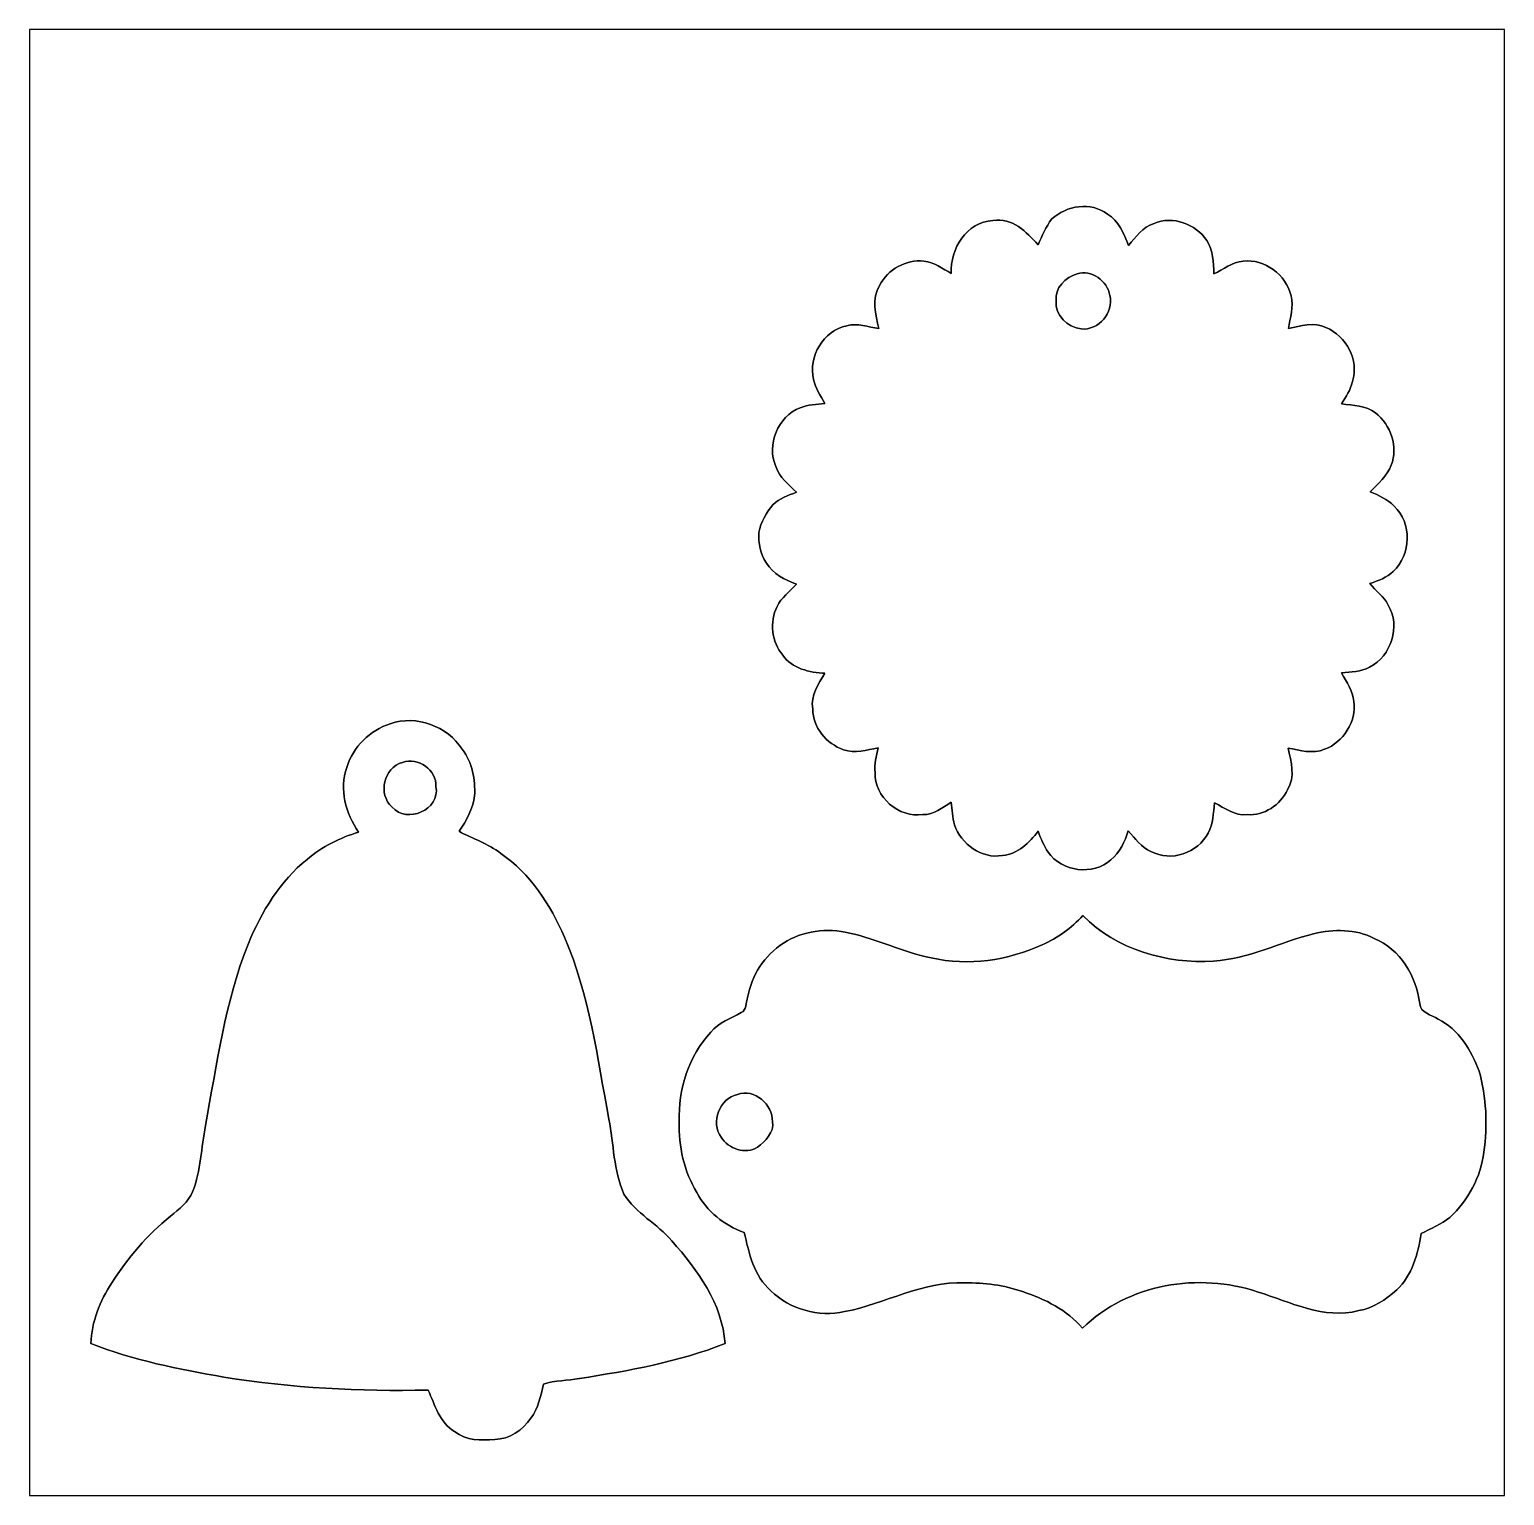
# Model space of a CAD drawing. Header units: centimetres. Extents: x -16.8 to 16.8, y -16.7 to 16.7.
import ezdxf

# ---------------------------------------------------------------- set-up
doc = ezdxf.new("R2010")
doc.units = ezdxf.units.CM
doc.header["$MEASUREMENT"] = 0
doc.layers.add('Layer 1', color=7, linetype='Continuous')

msp = doc.modelspace()

# ---------------------------------------------------------------- linework, layer by layer
at = {"layer": 'Layer 1', "color": 7}
for points, knots in [([(-16.77458, 16.66875), (-16.77458, 16.66875), (16.77458, 16.66875), (16.77458, 16.66875), (16.77458, 16.66875), (16.77458, 16.66875), (16.77458, -16.66875), (16.77458, -16.66875), (16.77458, -16.66875), (16.77458, -16.66875), (-16.77458, -16.66875), (-16.77458, -16.66875), (-16.77458, -16.66875), (-16.77458, -16.66875), (-16.77458, 16.66875), (-16.77458, 16.66875), (-16.77458, 16.66875), (-16.77458, 16.66875), (-16.77458, 16.66875), (-16.77458, 16.66875)], [0, 0, 0, 0, 0.16666667, 0.16666667, 0.16666667, 0.16666667, 0.33333333, 0.33333333, 0.33333333, 0.33333333, 0.5, 0.5, 0.5, 0.5, 0.66666667, 0.66666667, 0.66666667, 0.66666667, 1, 1, 1, 1]), ([(6.47841, 12.35992), (6.34047, 12.18459), (6.25651, 11.97716), (6.16656, 11.77502), (6.16656, 11.77502), (5.89633, 12.06571), (5.582, 12.40296), (5.13786, 12.325), (5.13786, 12.325), (4.53919, 12.29536), (4.16031, 11.67836), (4.19206, 11.11991), (4.19206, 11.11991), (3.99274, 11.23174), (3.80259, 11.37179), (3.56976, 11.40248), (3.56976, 11.40248), (3.16301, 11.44341), (2.74038, 11.21586), (2.56222, 10.84474), (2.56222, 10.84474), (2.37949, 10.54876), (2.46556, 10.18505), (2.54247, 9.86719), (2.54247, 9.86719), (2.30117, 9.8993), (2.05775, 10.00019), (1.81539, 9.93281), (1.81539, 9.93281), (1.28623, 9.8231), (0.93133, 9.23325), (1.06116, 8.71185), (1.06116, 8.71185), (1.09185, 8.50935), (1.22026, 8.34249), (1.31269, 8.16539), (1.31269, 8.16539), (1.12466, 8.14705), (0.93169, 8.13364), (0.75283, 8.06838), (0.75283, 8.06838), (0.24836, 7.87329), (-0.0187, 7.22171), (0.20426, 6.72924), (0.20426, 6.72924), (0.27658, 6.47629), (0.49847, 6.32425), (0.6731, 6.14609), (0.6731, 6.14609), (0.48507, 6.07131), (0.27834, 6.0131), (0.13617, 5.86034), (0.13617, 5.86034), (-0.01517, 5.68078), (-0.14323, 5.46735), (-0.18486, 5.23311), (-0.18486, 5.23311), (-0.1972, 4.99216), (-0.15169, 4.73851), (-0.01411, 4.53566), (-0.01411, 4.53566), (0.13617, 4.28872), (0.40569, 4.1529), (0.66816, 4.05483), (0.66816, 4.05483), (0.51541, 3.89114), (0.32844, 3.75214), (0.22966, 3.54577), (0.22966, 3.54577), (0.05151, 3.19476), (0.10583, 2.74108), (0.35772, 2.43981), (0.35772, 2.43981), (0.56938, 2.13572), (0.96802, 2.04258), (1.31798, 2.03129), (1.31798, 2.03129), (1.17157, 1.78329), (0.98143, 1.524), (1.04175, 1.21779), (1.04175, 1.21779), (1.0354, 0.79622), (1.35608, 0.42721), (1.74025, 0.28998), (1.74025, 0.28998), (1.99672, 0.20073), (2.26871, 0.28469), (2.52624, 0.33302), (2.52624, 0.33302), (2.48391, 0.14887), (2.43628, -0.03704), (2.45674, -0.2286), (2.45674, -0.2286), (2.44475, -0.77788), (2.99367, -1.27282), (3.54436, -1.18075), (3.54436, -1.18075), (3.79589, -1.19768), (3.98921, -1.02658), (4.18924, -0.90382), (4.18924, -0.90382), (4.21393, -1.07421), (4.21852, -1.24954), (4.26367, -1.41711), (4.26367, -1.41711), (4.41501, -1.85808), (4.88244, -2.19886), (5.35834, -2.1142), (5.35834, -2.1142), (5.70406, -2.08351), (5.96688, -1.82139), (6.17149, -1.56457), (6.17149, -1.56457), (6.22864, -1.73002), (6.29497, -1.89265), (6.39304, -2.0387), (6.39304, -2.0387), (6.70313, -2.48532), (7.41609, -2.57775), (7.82391, -2.21474), (7.82391, -2.21474), (8.02781, -2.04611), (8.13788, -1.79952), (8.21831, -1.55434), (8.21831, -1.55434), (8.37106, -1.72932), (8.515, -1.92581), (8.73337, -2.02353), (8.73337, -2.02353), (9.18139, -2.27083), (9.80722, -2.05705), (10.03371, -1.60338), (10.03371, -1.60338), (10.15894, -1.397), (10.14695, -1.14935), (10.17764, -0.91828), (10.17764, -0.91828), (10.41682, -1.0287), (10.6366, -1.22449), (10.91882, -1.18604), (10.91882, -1.18604), (11.30759, -1.2125), (11.67941, -0.96979), (11.83675, -0.61842), (11.83675, -0.61842), (12.02231, -0.33091), (11.92389, 0.02046), (11.85157, 0.32949), (11.85157, 0.32949), (12.12356, 0.27164), (12.41002, 0.19156), (12.68166, 0.30092), (12.68166, 0.30092), (13.11451, 0.46038), (13.40556, 0.93098), (13.34946, 1.38959), (13.34946, 1.38959), (13.31701, 1.62842), (13.18613, 1.83127), (13.06971, 2.03553), (13.06971, 2.03553), (13.28102, 2.07292), (13.51492, 2.05317), (13.70471, 2.17029), (13.70471, 2.17029), (14.19754, 2.41653), (14.41873, 3.10374), (14.12769, 3.58034), (14.12769, 3.58034), (14.03562, 3.78107), (13.84124, 3.89678), (13.71529, 4.0707), (13.71529, 4.0707), (13.90191, 4.13914), (14.10159, 4.20088), (14.24481, 4.34657), (14.24481, 4.34657), (14.65651, 4.72052), (14.67344, 5.45289), (14.26316, 5.83212), (14.26316, 5.83212), (14.11358, 5.98452), (13.91744, 6.07519), (13.72164, 6.15174), (13.72164, 6.15174), (13.89627, 6.34083), (14.10476, 6.51087), (14.19648, 6.75993), (14.19648, 6.75993), (14.36476, 7.17867), (14.18343, 7.6768), (13.84088, 7.9502), (13.84088, 7.9502), (13.62569, 8.12412), (13.32759, 8.11636), (13.0683, 8.1534), (13.0683, 8.1534), (13.16249, 8.31603), (13.27785, 8.47196), (13.31524, 8.66069), (13.31524, 8.66069), (13.47435, 9.14894), (13.17449, 9.69927), (12.71376, 9.89259), (12.71376, 9.89259), (12.44388, 10.02347), (12.13767, 9.93034), (11.86109, 9.86861), (11.86109, 9.86861), (11.89002, 10.11626), (11.99197, 10.35826), (11.9186, 10.61297), (11.9186, 10.61297), (11.80888, 11.08886), (11.31958, 11.46246), (10.82675, 11.39754), (10.82675, 11.39754), (10.57839, 11.37779), (10.38154, 11.21833), (10.16635, 11.11215), (10.16635, 11.11215), (10.15047, 11.37144), (10.14801, 11.64696), (10.00372, 11.87309), (10.00372, 11.87309), (9.74549, 12.24562), (9.23255, 12.44247), (8.80251, 12.25762), (8.80251, 12.25762), (8.54498, 12.17648), (8.38764, 11.95105), (8.22184, 11.75456), (8.22184, 11.75456), (8.1213, 12.02373), (8.00241, 12.31829), (7.74347, 12.4714), (7.74347, 12.4714), (7.36882, 12.75539), (6.81073, 12.67072), (6.47841, 12.35992), (6.47841, 12.35992), (6.47841, 12.35992), (6.47841, 12.35992), (6.47841, 12.35992)], [0, 0, 0, 0, 0.01612903, 0.01612903, 0.01612903, 0.01612903, 0.03225806, 0.03225806, 0.03225806, 0.03225806, 0.0483871, 0.0483871, 0.0483871, 0.0483871, 0.06451613, 0.06451613, 0.06451613, 0.06451613, 0.08064516, 0.08064516, 0.08064516, 0.08064516, 0.09677419, 0.09677419, 0.09677419, 0.09677419, 0.11290323, 0.11290323, 0.11290323, 0.11290323, 0.12903226, 0.12903226, 0.12903226, 0.12903226, 0.14516129, 0.14516129, 0.14516129, 0.14516129, 0.16129032, 0.16129032, 0.16129032, 0.16129032, 0.17741935, 0.17741935, 0.17741935, 0.17741935, 0.19354839, 0.19354839, 0.19354839, 0.19354839, 0.20967742, 0.20967742, 0.20967742, 0.20967742, 0.22580645, 0.22580645, 0.22580645, 0.22580645, 0.24193548, 0.24193548, 0.24193548, 0.24193548, 0.25806452, 0.25806452, 0.25806452, 0.25806452, 0.27419355, 0.27419355, 0.27419355, 0.27419355, 0.29032258, 0.29032258, 0.29032258, 0.29032258, 0.30645161, 0.30645161, 0.30645161, 0.30645161, 0.32258065, 0.32258065, 0.32258065, 0.32258065, 0.33870968, 0.33870968, 0.33870968, 0.33870968, 0.35483871, 0.35483871, 0.35483871, 0.35483871, 0.37096774, 0.37096774, 0.37096774, 0.37096774, 0.38709677, 0.38709677, 0.38709677, 0.38709677, 0.40322581, 0.40322581, 0.40322581, 0.40322581, 0.41935484, 0.41935484, 0.41935484, 0.41935484, 0.43548387, 0.43548387, 0.43548387, 0.43548387, 0.4516129, 0.4516129, 0.4516129, 0.4516129, 0.46774194, 0.46774194, 0.46774194, 0.46774194, 0.48387097, 0.48387097, 0.48387097, 0.48387097, 0.5, 0.5, 0.5, 0.5, 0.51612903, 0.51612903, 0.51612903, 0.51612903, 0.53225806, 0.53225806, 0.53225806, 0.53225806, 0.5483871, 0.5483871, 0.5483871, 0.5483871, 0.56451613, 0.56451613, 0.56451613, 0.56451613, 0.58064516, 0.58064516, 0.58064516, 0.58064516, 0.59677419, 0.59677419, 0.59677419, 0.59677419, 0.61290323, 0.61290323, 0.61290323, 0.61290323, 0.62903226, 0.62903226, 0.62903226, 0.62903226, 0.64516129, 0.64516129, 0.64516129, 0.64516129, 0.66129032, 0.66129032, 0.66129032, 0.66129032, 0.67741935, 0.67741935, 0.67741935, 0.67741935, 0.69354839, 0.69354839, 0.69354839, 0.69354839, 0.70967742, 0.70967742, 0.70967742, 0.70967742, 0.72580645, 0.72580645, 0.72580645, 0.72580645, 0.74193548, 0.74193548, 0.74193548, 0.74193548, 0.75806452, 0.75806452, 0.75806452, 0.75806452, 0.77419355, 0.77419355, 0.77419355, 0.77419355, 0.79032258, 0.79032258, 0.79032258, 0.79032258, 0.80645161, 0.80645161, 0.80645161, 0.80645161, 0.82258065, 0.82258065, 0.82258065, 0.82258065, 0.83870968, 0.83870968, 0.83870968, 0.83870968, 0.85483871, 0.85483871, 0.85483871, 0.85483871, 0.87096774, 0.87096774, 0.87096774, 0.87096774, 0.88709677, 0.88709677, 0.88709677, 0.88709677, 0.90322581, 0.90322581, 0.90322581, 0.90322581, 0.91935484, 0.91935484, 0.91935484, 0.91935484, 0.93548387, 0.93548387, 0.93548387, 0.93548387, 0.9516129, 0.9516129, 0.9516129, 0.9516129, 0.96774194, 0.96774194, 0.96774194, 0.96774194, 1, 1, 1, 1]), ([(7.05309, 11.11391), (7.38082, 11.21022), (7.74912, 10.95234), (7.79639, 10.62073), (7.79639, 10.62073), (7.89905, 10.23338), (7.5438, 9.81745), (7.14375, 9.85943), (7.14375, 9.85943), (6.83789, 9.89012), (6.54297, 10.17552), (6.57472, 10.49479), (6.57472, 10.49479), (6.53768, 10.78618), (6.79274, 11.03665), (7.05309, 11.11391)], [0, 0, 0, 0, 0.2, 0.2, 0.2, 0.2, 0.4, 0.4, 0.4, 0.4, 0.6, 0.6, 0.6, 0.6, 1, 1, 1, 1]), ([(-8.56791, 0.88089), (-9.03288, 0.73307), (-9.41176, 0.35419), (-9.55887, -0.11113), (-9.55887, -0.11113), (-9.73455, -0.60784), (-9.58286, -1.1617), (-9.28829, -1.5815), (-9.28829, -1.5815), (-9.71197, -1.71485), (-10.12331, -1.91135), (-10.46021, -2.20486), (-10.46021, -2.20486), (-11.07863, -2.69663), (-11.49315, -3.39372), (-11.79654, -4.11374), (-11.79654, -4.11374), (-12.32853, -5.43736), (-12.51126, -6.864), (-12.77303, -8.25747), (-12.77303, -8.25747), (-12.86863, -8.75806), (-12.87745, -9.27911), (-13.06407, -9.7596), (-13.06407, -9.7596), (-13.15791, -9.99984), (-13.37733, -10.15577), (-13.56642, -10.31663), (-13.56642, -10.31663), (-14.09629, -10.73997), (-14.54009, -11.26561), (-14.90416, -11.83605), (-14.90416, -11.83605), (-15.17438, -12.24421), (-15.35924, -12.7194), (-15.38146, -13.21188), (-15.38146, -13.21188), (-14.40956, -13.59394), (-13.3798, -13.80031), (-12.35357, -13.97529), (-12.35357, -13.97529), (-10.81899, -14.22435), (-9.26148, -14.30937), (-7.70784, -14.26986), (-7.70784, -14.26986), (-7.55227, -14.60817), (-7.44784, -15.01211), (-7.10424, -15.21531), (-7.10424, -15.21531), (-6.84883, -15.4238), (-6.50311, -15.41886), (-6.19196, -15.39452), (-6.19196, -15.39452), (-5.85717, -15.38993), (-5.55872, -15.17826), (-5.37104, -14.91368), (-5.37104, -14.91368), (-5.20136, -14.68755), (-5.14456, -14.40603), (-5.08212, -14.13757), (-5.08212, -14.13757), (-4.82283, -14.04197), (-4.53425, -14.06384), (-4.26579, -14.00704), (-4.26579, -14.00704), (-3.14466, -13.83418), (-2.01471, -13.63027), (-0.95497, -13.21435), (-0.95497, -13.21435), (-1.01388, -12.30171), (-1.58433, -11.54042), (-2.16394, -10.87826), (-2.16394, -10.87826), (-2.49238, -10.48702), (-2.98521, -10.25807), (-3.25261, -9.81428), (-3.25261, -9.81428), (-3.49144, -9.27735), (-3.4858, -8.67833), (-3.59798, -8.11036), (-3.59798, -8.11036), (-3.85621, -6.71442), (-4.04142, -5.28426), (-4.60622, -3.96981), (-4.60622, -3.96981), (-4.92584, -3.23321), (-5.3848, -2.52871), (-6.05473, -2.06763), (-6.05473, -2.06763), (-6.34189, -1.84644), (-6.68831, -1.7332), (-7.00511, -1.56528), (-7.00511, -1.56528), (-6.83683, -1.32256), (-6.68726, -1.05551), (-6.65163, -0.75741), (-6.65163, -0.75741), (-6.63116, -0.38911), (-6.70207, 0.00212), (-6.93208, 0.29986), (-6.93208, 0.29986), (-7.26793, 0.82515), (-7.97278, 1.09079), (-8.56791, 0.88089), (-8.56791, 0.88089), (-8.56791, 0.88089), (-8.56791, 0.88089), (-8.56791, 0.88089)], [0, 0, 0, 0, 0.03571429, 0.03571429, 0.03571429, 0.03571429, 0.07142857, 0.07142857, 0.07142857, 0.07142857, 0.10714286, 0.10714286, 0.10714286, 0.10714286, 0.14285714, 0.14285714, 0.14285714, 0.14285714, 0.17857143, 0.17857143, 0.17857143, 0.17857143, 0.21428571, 0.21428571, 0.21428571, 0.21428571, 0.25, 0.25, 0.25, 0.25, 0.28571429, 0.28571429, 0.28571429, 0.28571429, 0.32142857, 0.32142857, 0.32142857, 0.32142857, 0.35714286, 0.35714286, 0.35714286, 0.35714286, 0.39285714, 0.39285714, 0.39285714, 0.39285714, 0.42857143, 0.42857143, 0.42857143, 0.42857143, 0.46428571, 0.46428571, 0.46428571, 0.46428571, 0.5, 0.5, 0.5, 0.5, 0.53571429, 0.53571429, 0.53571429, 0.53571429, 0.57142857, 0.57142857, 0.57142857, 0.57142857, 0.60714286, 0.60714286, 0.60714286, 0.60714286, 0.64285714, 0.64285714, 0.64285714, 0.64285714, 0.67857143, 0.67857143, 0.67857143, 0.67857143, 0.71428571, 0.71428571, 0.71428571, 0.71428571, 0.75, 0.75, 0.75, 0.75, 0.78571429, 0.78571429, 0.78571429, 0.78571429, 0.82142857, 0.82142857, 0.82142857, 0.82142857, 0.85714286, 0.85714286, 0.85714286, 0.85714286, 0.89285714, 0.89285714, 0.89285714, 0.89285714, 0.92857143, 0.92857143, 0.92857143, 0.92857143, 1, 1, 1, 1]), ([(-8.29275, 0.00141), (-7.93785, 0.13018), (-7.50817, -0.16828), (-7.52969, -0.54822), (-7.52969, -0.54822), (-7.42809, -1.07068), (-8.19432, -1.40758), (-8.52593, -1.01212), (-8.52593, -1.01212), (-8.86213, -0.72602), (-8.71502, -0.1143), (-8.29275, 0.00141)], [0, 0, 0, 0, 0.25, 0.25, 0.25, 0.25, 0.5, 0.5, 0.5, 0.5, 1, 1, 1, 1]), ([(7.18467, -3.48156), (6.92432, -3.76026), (6.61106, -3.99098), (6.26039, -4.14267), (6.26039, -4.14267), (5.47934, -4.50779), (4.58223, -4.62809), (3.73662, -4.44465), (3.73662, -4.44465), (3.09774, -4.31694), (2.51107, -4.01496), (1.87501, -3.87809), (1.87501, -3.87809), (1.36984, -3.76167), (0.80821, -3.81706), (0.37218, -4.11162), (0.37218, -4.11162), (-0.05962, -4.38079), (-0.35384, -4.84611), (-0.44062, -5.34458), (-0.44062, -5.34458), (-0.48189, -5.46065), (-0.45932, -5.62892), (-0.58632, -5.68748), (-0.58632, -5.68748), (-0.82621, -5.81695), (-1.09926, -5.91467), (-1.27635, -6.13163), (-1.27635, -6.13163), (-1.78435, -6.67456), (-2.02142, -7.43091), (-1.99602, -8.16681), (-1.99602, -8.16681), (-2.01613, -8.72843), (-1.88242, -9.29675), (-1.59738, -9.78217), (-1.59738, -9.78217), (-1.36384, -10.20163), (-0.97543, -10.53606), (-0.51717, -10.68493), (-0.51717, -10.68493), (-0.41204, -11.16259), (-0.29316, -11.67412), (0.08502, -12.01561), (0.08502, -12.01561), (0.52388, -12.43436), (1.17157, -12.61851), (1.76565, -12.48798), (1.76565, -12.48798), (2.68746, -12.31582), (3.53766, -11.78384), (4.49827, -11.83181), (4.49827, -11.83181), (4.94347, -11.83005), (5.39221, -11.88438), (5.81448, -12.03219), (5.81448, -12.03219), (6.32319, -12.20117), (6.8259, -12.45059), (7.17832, -12.86545), (7.17832, -12.86545), (8.20208, -11.8491), (9.82698, -11.58946), (11.16965, -12.04136), (11.16965, -12.04136), (11.90378, -12.26714), (12.67001, -12.67319), (13.45777, -12.46434), (13.45777, -12.46434), (13.78938, -12.40861), (14.07654, -12.21281), (14.32419, -11.9955), (14.32419, -11.9955), (14.67309, -11.65895), (14.81314, -11.17776), (14.87946, -10.71139), (14.87946, -10.71139), (15.10206, -10.60132), (15.33772, -10.50466), (15.53034, -10.3438), (15.53034, -10.3438), (15.94802, -9.95927), (16.2373, -9.42728), (16.30504, -8.86143), (16.30504, -8.86143), (16.39358, -8.2483), (16.36324, -7.61259), (16.19532, -7.01569), (16.19532, -7.01569), (16.01717, -6.54121), (15.73212, -6.07025), (15.26505, -5.83494), (15.26505, -5.83494), (15.11335, -5.73722), (14.86182, -5.70124), (14.8463, -5.48111), (14.8463, -5.48111), (14.76904, -4.85916), (14.40744, -4.25133), (13.81372, -4.00085), (13.81372, -4.00085), (13.38933, -3.78248), (12.88838, -3.78813), (12.4333, -3.89431), (12.4333, -3.89431), (11.67095, -4.08693), (10.9534, -4.46864), (10.15753, -4.51556), (10.15753, -4.51556), (9.08685, -4.58364), (7.95126, -4.25591), (7.18467, -3.48156)], [0, 0, 0, 0, 0.03448276, 0.03448276, 0.03448276, 0.03448276, 0.06896552, 0.06896552, 0.06896552, 0.06896552, 0.10344828, 0.10344828, 0.10344828, 0.10344828, 0.13793103, 0.13793103, 0.13793103, 0.13793103, 0.17241379, 0.17241379, 0.17241379, 0.17241379, 0.20689655, 0.20689655, 0.20689655, 0.20689655, 0.24137931, 0.24137931, 0.24137931, 0.24137931, 0.27586207, 0.27586207, 0.27586207, 0.27586207, 0.31034483, 0.31034483, 0.31034483, 0.31034483, 0.34482759, 0.34482759, 0.34482759, 0.34482759, 0.37931034, 0.37931034, 0.37931034, 0.37931034, 0.4137931, 0.4137931, 0.4137931, 0.4137931, 0.44827586, 0.44827586, 0.44827586, 0.44827586, 0.48275862, 0.48275862, 0.48275862, 0.48275862, 0.51724138, 0.51724138, 0.51724138, 0.51724138, 0.55172414, 0.55172414, 0.55172414, 0.55172414, 0.5862069, 0.5862069, 0.5862069, 0.5862069, 0.62068966, 0.62068966, 0.62068966, 0.62068966, 0.65517241, 0.65517241, 0.65517241, 0.65517241, 0.68965517, 0.68965517, 0.68965517, 0.68965517, 0.72413793, 0.72413793, 0.72413793, 0.72413793, 0.75862069, 0.75862069, 0.75862069, 0.75862069, 0.79310345, 0.79310345, 0.79310345, 0.79310345, 0.82758621, 0.82758621, 0.82758621, 0.82758621, 0.86206897, 0.86206897, 0.86206897, 0.86206897, 0.89655172, 0.89655172, 0.89655172, 0.89655172, 0.93103448, 0.93103448, 0.93103448, 0.93103448, 1, 1, 1, 1]), ([(-0.67275, -7.54803), (-0.28011, -7.40763), (0.13229, -7.77734), (0.12453, -8.16786), (0.12453, -8.16786), (0.16827, -8.41622), (-0.03845, -8.61025), (-0.21378, -8.74854), (-0.21378, -8.74854), (-0.48719, -8.92034), (-0.88089, -8.78805), (-1.0414, -8.52064), (-1.0414, -8.52064), (-1.29752, -8.18762), (-1.07209, -7.63552), (-0.67275, -7.54803)], [0, 0, 0, 0, 0.2, 0.2, 0.2, 0.2, 0.4, 0.4, 0.4, 0.4, 0.6, 0.6, 0.6, 0.6, 1, 1, 1, 1])]:
    msp.add_open_spline(points, degree=3, knots=knots, dxfattribs=at)
at = {"layer": 'Layer 1', "color": 252}
for points, knots in [([(6.47841, 12.35992), (6.81073, 12.67072), (7.36882, 12.75539), (7.74347, 12.4714), (7.74347, 12.4714), (8.00241, 12.31829), (8.1213, 12.02373), (8.22184, 11.75456), (8.22184, 11.75456), (8.38764, 11.95105), (8.54498, 12.17648), (8.80251, 12.25762), (8.80251, 12.25762), (9.23255, 12.44247), (9.74549, 12.24562), (10.00372, 11.87309), (10.00372, 11.87309), (10.14801, 11.64696), (10.15047, 11.37144), (10.16635, 11.11215), (10.16635, 11.11215), (10.38154, 11.21833), (10.57839, 11.37779), (10.82675, 11.39754), (10.82675, 11.39754), (11.31958, 11.46246), (11.80888, 11.08886), (11.9186, 10.61297), (11.9186, 10.61297), (11.99197, 10.35826), (11.89002, 10.11626), (11.86109, 9.86861), (11.86109, 9.86861), (12.13767, 9.93034), (12.44388, 10.02347), (12.71376, 9.89259), (12.71376, 9.89259), (13.17449, 9.69927), (13.47435, 9.14894), (13.31524, 8.66069), (13.31524, 8.66069), (13.27785, 8.47196), (13.16249, 8.31603), (13.0683, 8.1534), (13.0683, 8.1534), (13.32759, 8.11636), (13.62569, 8.12412), (13.84088, 7.9502), (13.84088, 7.9502), (14.18343, 7.6768), (14.36476, 7.17867), (14.19648, 6.75993), (14.19648, 6.75993), (14.10476, 6.51087), (13.89627, 6.34083), (13.72164, 6.15174), (13.72164, 6.15174), (13.91744, 6.07519), (14.11358, 5.98452), (14.26316, 5.83212), (14.26316, 5.83212), (14.67344, 5.45289), (14.65651, 4.72052), (14.24481, 4.34657), (14.24481, 4.34657), (14.10159, 4.20088), (13.90191, 4.13914), (13.71529, 4.0707), (13.71529, 4.0707), (13.84124, 3.89678), (14.03562, 3.78107), (14.12769, 3.58034), (14.12769, 3.58034), (14.41873, 3.10374), (14.19754, 2.41653), (13.70471, 2.17029), (13.70471, 2.17029), (13.51492, 2.05317), (13.28102, 2.07292), (13.06971, 2.03553), (13.06971, 2.03553), (13.18613, 1.83127), (13.31701, 1.62842), (13.34946, 1.38959), (13.34946, 1.38959), (13.40556, 0.93098), (13.11451, 0.46038), (12.68166, 0.30092), (12.68166, 0.30092), (12.41002, 0.19156), (12.12356, 0.27164), (11.85157, 0.32949), (11.85157, 0.32949), (11.92389, 0.02046), (12.02231, -0.33091), (11.83675, -0.61842), (11.83675, -0.61842), (11.67941, -0.96979), (11.30759, -1.2125), (10.91882, -1.18604), (10.91882, -1.18604), (10.6366, -1.22449), (10.41682, -1.0287), (10.17764, -0.91828), (10.17764, -0.91828), (10.14695, -1.14935), (10.15894, -1.397), (10.03371, -1.60338), (10.03371, -1.60338), (9.80722, -2.05705), (9.18139, -2.27083), (8.73337, -2.02353), (8.73337, -2.02353), (8.515, -1.92581), (8.37106, -1.72932), (8.21831, -1.55434), (8.21831, -1.55434), (8.13788, -1.79952), (8.02781, -2.04611), (7.82391, -2.21474), (7.82391, -2.21474), (7.41609, -2.57775), (6.70313, -2.48532), (6.39304, -2.0387), (6.39304, -2.0387), (6.29497, -1.89265), (6.22864, -1.73002), (6.17149, -1.56457), (6.17149, -1.56457), (5.96688, -1.82139), (5.70406, -2.08351), (5.35834, -2.1142), (5.35834, -2.1142), (4.88244, -2.19886), (4.41501, -1.85808), (4.26367, -1.41711), (4.26367, -1.41711), (4.21852, -1.24954), (4.21393, -1.07421), (4.18924, -0.90382), (4.18924, -0.90382), (3.98921, -1.02658), (3.79589, -1.19768), (3.54436, -1.18075), (3.54436, -1.18075), (2.99367, -1.27282), (2.44475, -0.77788), (2.45674, -0.2286), (2.45674, -0.2286), (2.43628, -0.03704), (2.48391, 0.14887), (2.52624, 0.33302), (2.52624, 0.33302), (2.26871, 0.28469), (1.99672, 0.20073), (1.74025, 0.28998), (1.74025, 0.28998), (1.35608, 0.42721), (1.0354, 0.79622), (1.04175, 1.21779), (1.04175, 1.21779), (0.98143, 1.524), (1.17157, 1.78329), (1.31798, 2.03129), (1.31798, 2.03129), (0.96802, 2.04258), (0.56938, 2.13572), (0.35772, 2.43981), (0.35772, 2.43981), (0.10583, 2.74108), (0.05151, 3.19476), (0.22966, 3.54577), (0.22966, 3.54577), (0.32844, 3.75214), (0.51541, 3.89114), (0.66816, 4.05483), (0.66816, 4.05483), (0.40569, 4.1529), (0.13617, 4.28872), (-0.01411, 4.53566), (-0.01411, 4.53566), (-0.15169, 4.73851), (-0.1972, 4.99216), (-0.18486, 5.23311), (-0.18486, 5.23311), (-0.14323, 5.46735), (-0.01517, 5.68078), (0.13617, 5.86034), (0.13617, 5.86034), (0.27834, 6.0131), (0.48507, 6.07131), (0.6731, 6.14609), (0.6731, 6.14609), (0.49847, 6.32425), (0.27658, 6.47629), (0.20426, 6.72924), (0.20426, 6.72924), (-0.0187, 7.22171), (0.24836, 7.87329), (0.75283, 8.06838), (0.75283, 8.06838), (0.93169, 8.13364), (1.12466, 8.14705), (1.31269, 8.16539), (1.31269, 8.16539), (1.22026, 8.34249), (1.09185, 8.50935), (1.06116, 8.71185), (1.06116, 8.71185), (0.93133, 9.23325), (1.28623, 9.8231), (1.81539, 9.93281), (1.81539, 9.93281), (2.05775, 10.00019), (2.30117, 9.8993), (2.54247, 9.86719), (2.54247, 9.86719), (2.46556, 10.18505), (2.37949, 10.54876), (2.56222, 10.84474), (2.56222, 10.84474), (2.74038, 11.21586), (3.16301, 11.44341), (3.56976, 11.40248), (3.56976, 11.40248), (3.80259, 11.37179), (3.99274, 11.23174), (4.19206, 11.11991), (4.19206, 11.11991), (4.16031, 11.67836), (4.53919, 12.29536), (5.13786, 12.325), (5.13786, 12.325), (5.582, 12.40296), (5.89633, 12.06571), (6.16656, 11.77502), (6.16656, 11.77502), (6.25651, 11.97716), (6.34047, 12.18459), (6.47841, 12.35992), (6.47841, 12.35992), (6.47841, 12.35992), (6.47841, 12.35992), (6.47841, 12.35992)], [0, 0, 0, 0, 0.01612903, 0.01612903, 0.01612903, 0.01612903, 0.03225806, 0.03225806, 0.03225806, 0.03225806, 0.0483871, 0.0483871, 0.0483871, 0.0483871, 0.06451613, 0.06451613, 0.06451613, 0.06451613, 0.08064516, 0.08064516, 0.08064516, 0.08064516, 0.09677419, 0.09677419, 0.09677419, 0.09677419, 0.11290323, 0.11290323, 0.11290323, 0.11290323, 0.12903226, 0.12903226, 0.12903226, 0.12903226, 0.14516129, 0.14516129, 0.14516129, 0.14516129, 0.16129032, 0.16129032, 0.16129032, 0.16129032, 0.17741935, 0.17741935, 0.17741935, 0.17741935, 0.19354839, 0.19354839, 0.19354839, 0.19354839, 0.20967742, 0.20967742, 0.20967742, 0.20967742, 0.22580645, 0.22580645, 0.22580645, 0.22580645, 0.24193548, 0.24193548, 0.24193548, 0.24193548, 0.25806452, 0.25806452, 0.25806452, 0.25806452, 0.27419355, 0.27419355, 0.27419355, 0.27419355, 0.29032258, 0.29032258, 0.29032258, 0.29032258, 0.30645161, 0.30645161, 0.30645161, 0.30645161, 0.32258065, 0.32258065, 0.32258065, 0.32258065, 0.33870968, 0.33870968, 0.33870968, 0.33870968, 0.35483871, 0.35483871, 0.35483871, 0.35483871, 0.37096774, 0.37096774, 0.37096774, 0.37096774, 0.38709677, 0.38709677, 0.38709677, 0.38709677, 0.40322581, 0.40322581, 0.40322581, 0.40322581, 0.41935484, 0.41935484, 0.41935484, 0.41935484, 0.43548387, 0.43548387, 0.43548387, 0.43548387, 0.4516129, 0.4516129, 0.4516129, 0.4516129, 0.46774194, 0.46774194, 0.46774194, 0.46774194, 0.48387097, 0.48387097, 0.48387097, 0.48387097, 0.5, 0.5, 0.5, 0.5, 0.51612903, 0.51612903, 0.51612903, 0.51612903, 0.53225806, 0.53225806, 0.53225806, 0.53225806, 0.5483871, 0.5483871, 0.5483871, 0.5483871, 0.56451613, 0.56451613, 0.56451613, 0.56451613, 0.58064516, 0.58064516, 0.58064516, 0.58064516, 0.59677419, 0.59677419, 0.59677419, 0.59677419, 0.61290323, 0.61290323, 0.61290323, 0.61290323, 0.62903226, 0.62903226, 0.62903226, 0.62903226, 0.64516129, 0.64516129, 0.64516129, 0.64516129, 0.66129032, 0.66129032, 0.66129032, 0.66129032, 0.67741935, 0.67741935, 0.67741935, 0.67741935, 0.69354839, 0.69354839, 0.69354839, 0.69354839, 0.70967742, 0.70967742, 0.70967742, 0.70967742, 0.72580645, 0.72580645, 0.72580645, 0.72580645, 0.74193548, 0.74193548, 0.74193548, 0.74193548, 0.75806452, 0.75806452, 0.75806452, 0.75806452, 0.77419355, 0.77419355, 0.77419355, 0.77419355, 0.79032258, 0.79032258, 0.79032258, 0.79032258, 0.80645161, 0.80645161, 0.80645161, 0.80645161, 0.82258065, 0.82258065, 0.82258065, 0.82258065, 0.83870968, 0.83870968, 0.83870968, 0.83870968, 0.85483871, 0.85483871, 0.85483871, 0.85483871, 0.87096774, 0.87096774, 0.87096774, 0.87096774, 0.88709677, 0.88709677, 0.88709677, 0.88709677, 0.90322581, 0.90322581, 0.90322581, 0.90322581, 0.91935484, 0.91935484, 0.91935484, 0.91935484, 0.93548387, 0.93548387, 0.93548387, 0.93548387, 0.9516129, 0.9516129, 0.9516129, 0.9516129, 0.96774194, 0.96774194, 0.96774194, 0.96774194, 1, 1, 1, 1]), ([(7.05309, 11.11391), (6.79274, 11.03665), (6.53768, 10.78618), (6.57472, 10.49479), (6.57472, 10.49479), (6.54297, 10.17552), (6.83789, 9.89012), (7.14375, 9.85943), (7.14375, 9.85943), (7.5438, 9.81745), (7.89905, 10.23338), (7.79639, 10.62073), (7.79639, 10.62073), (7.74912, 10.95234), (7.38082, 11.21022), (7.05309, 11.11391)], [0, 0, 0, 0, 0.2, 0.2, 0.2, 0.2, 0.4, 0.4, 0.4, 0.4, 0.6, 0.6, 0.6, 0.6, 1, 1, 1, 1]), ([(-8.56791, 0.88089), (-7.97278, 1.09079), (-7.26793, 0.82515), (-6.93208, 0.29986), (-6.93208, 0.29986), (-6.70207, 0.00212), (-6.63116, -0.38911), (-6.65163, -0.75741), (-6.65163, -0.75741), (-6.68726, -1.05551), (-6.83683, -1.32256), (-7.00511, -1.56528), (-7.00511, -1.56528), (-6.68831, -1.7332), (-6.34189, -1.84644), (-6.05473, -2.06763), (-6.05473, -2.06763), (-5.3848, -2.52871), (-4.92584, -3.23321), (-4.60622, -3.96981), (-4.60622, -3.96981), (-4.04142, -5.28426), (-3.85621, -6.71442), (-3.59798, -8.11036), (-3.59798, -8.11036), (-3.4858, -8.67833), (-3.49144, -9.27735), (-3.25261, -9.81428), (-3.25261, -9.81428), (-2.98521, -10.25807), (-2.49238, -10.48702), (-2.16394, -10.87826), (-2.16394, -10.87826), (-1.58433, -11.54042), (-1.01388, -12.30171), (-0.95497, -13.21435), (-0.95497, -13.21435), (-2.01471, -13.63027), (-3.14466, -13.83418), (-4.26579, -14.00704), (-4.26579, -14.00704), (-4.53425, -14.06384), (-4.82283, -14.04197), (-5.08212, -14.13757), (-5.08212, -14.13757), (-5.14456, -14.40603), (-5.20136, -14.68755), (-5.37104, -14.91368), (-5.37104, -14.91368), (-5.55872, -15.17826), (-5.85717, -15.38993), (-6.19196, -15.39452), (-6.19196, -15.39452), (-6.50311, -15.41886), (-6.84883, -15.4238), (-7.10424, -15.21531), (-7.10424, -15.21531), (-7.44784, -15.01211), (-7.55227, -14.60817), (-7.70784, -14.26986), (-7.70784, -14.26986), (-9.26148, -14.30937), (-10.81899, -14.22435), (-12.35357, -13.97529), (-12.35357, -13.97529), (-13.3798, -13.80031), (-14.40956, -13.59394), (-15.38146, -13.21188), (-15.38146, -13.21188), (-15.35924, -12.7194), (-15.17438, -12.24421), (-14.90416, -11.83605), (-14.90416, -11.83605), (-14.54009, -11.26561), (-14.09629, -10.73997), (-13.56642, -10.31663), (-13.56642, -10.31663), (-13.37733, -10.15577), (-13.15791, -9.99984), (-13.06407, -9.7596), (-13.06407, -9.7596), (-12.87745, -9.27911), (-12.86863, -8.75806), (-12.77303, -8.25747), (-12.77303, -8.25747), (-12.51126, -6.864), (-12.32853, -5.43736), (-11.79654, -4.11374), (-11.79654, -4.11374), (-11.49315, -3.39372), (-11.07863, -2.69663), (-10.46021, -2.20486), (-10.46021, -2.20486), (-10.12331, -1.91135), (-9.71197, -1.71485), (-9.28829, -1.5815), (-9.28829, -1.5815), (-9.58286, -1.1617), (-9.73455, -0.60784), (-9.55887, -0.11113), (-9.55887, -0.11113), (-9.41176, 0.35419), (-9.03288, 0.73307), (-8.56791, 0.88089), (-8.56791, 0.88089), (-8.56791, 0.88089), (-8.56791, 0.88089), (-8.56791, 0.88089)], [0, 0, 0, 0, 0.03571429, 0.03571429, 0.03571429, 0.03571429, 0.07142857, 0.07142857, 0.07142857, 0.07142857, 0.10714286, 0.10714286, 0.10714286, 0.10714286, 0.14285714, 0.14285714, 0.14285714, 0.14285714, 0.17857143, 0.17857143, 0.17857143, 0.17857143, 0.21428571, 0.21428571, 0.21428571, 0.21428571, 0.25, 0.25, 0.25, 0.25, 0.28571429, 0.28571429, 0.28571429, 0.28571429, 0.32142857, 0.32142857, 0.32142857, 0.32142857, 0.35714286, 0.35714286, 0.35714286, 0.35714286, 0.39285714, 0.39285714, 0.39285714, 0.39285714, 0.42857143, 0.42857143, 0.42857143, 0.42857143, 0.46428571, 0.46428571, 0.46428571, 0.46428571, 0.5, 0.5, 0.5, 0.5, 0.53571429, 0.53571429, 0.53571429, 0.53571429, 0.57142857, 0.57142857, 0.57142857, 0.57142857, 0.60714286, 0.60714286, 0.60714286, 0.60714286, 0.64285714, 0.64285714, 0.64285714, 0.64285714, 0.67857143, 0.67857143, 0.67857143, 0.67857143, 0.71428571, 0.71428571, 0.71428571, 0.71428571, 0.75, 0.75, 0.75, 0.75, 0.78571429, 0.78571429, 0.78571429, 0.78571429, 0.82142857, 0.82142857, 0.82142857, 0.82142857, 0.85714286, 0.85714286, 0.85714286, 0.85714286, 0.89285714, 0.89285714, 0.89285714, 0.89285714, 0.92857143, 0.92857143, 0.92857143, 0.92857143, 1, 1, 1, 1]), ([(-8.29275, 0.00141), (-8.71502, -0.1143), (-8.86213, -0.72602), (-8.52593, -1.01212), (-8.52593, -1.01212), (-8.19432, -1.40758), (-7.42809, -1.07068), (-7.52969, -0.54822), (-7.52969, -0.54822), (-7.50817, -0.16828), (-7.93785, 0.13018), (-8.29275, 0.00141)], [0, 0, 0, 0, 0.25, 0.25, 0.25, 0.25, 0.5, 0.5, 0.5, 0.5, 1, 1, 1, 1]), ([(7.18467, -3.48156), (7.95126, -4.25591), (9.08685, -4.58364), (10.15753, -4.51556), (10.15753, -4.51556), (10.9534, -4.46864), (11.67095, -4.08693), (12.4333, -3.89431), (12.4333, -3.89431), (12.88838, -3.78813), (13.38933, -3.78248), (13.81372, -4.00085), (13.81372, -4.00085), (14.40744, -4.25133), (14.76904, -4.85916), (14.8463, -5.48111), (14.8463, -5.48111), (14.86182, -5.70124), (15.11335, -5.73722), (15.26505, -5.83494), (15.26505, -5.83494), (15.73212, -6.07025), (16.01717, -6.54121), (16.19532, -7.01569), (16.19532, -7.01569), (16.36324, -7.61259), (16.39358, -8.2483), (16.30504, -8.86143), (16.30504, -8.86143), (16.2373, -9.42728), (15.94802, -9.95927), (15.53034, -10.3438), (15.53034, -10.3438), (15.33772, -10.50466), (15.10206, -10.60132), (14.87946, -10.71139), (14.87946, -10.71139), (14.81314, -11.17776), (14.67309, -11.65895), (14.32419, -11.9955), (14.32419, -11.9955), (14.07654, -12.21281), (13.78938, -12.40861), (13.45777, -12.46434), (13.45777, -12.46434), (12.67001, -12.67319), (11.90378, -12.26714), (11.16965, -12.04136), (11.16965, -12.04136), (9.82698, -11.58946), (8.20208, -11.8491), (7.17832, -12.86545), (7.17832, -12.86545), (6.8259, -12.45059), (6.32319, -12.20117), (5.81448, -12.03219), (5.81448, -12.03219), (5.39221, -11.88438), (4.94347, -11.83005), (4.49827, -11.83181), (4.49827, -11.83181), (3.53766, -11.78384), (2.68746, -12.31582), (1.76565, -12.48798), (1.76565, -12.48798), (1.17157, -12.61851), (0.52388, -12.43436), (0.08502, -12.01561), (0.08502, -12.01561), (-0.29316, -11.67412), (-0.41204, -11.16259), (-0.51717, -10.68493), (-0.51717, -10.68493), (-0.97543, -10.53606), (-1.36384, -10.20163), (-1.59738, -9.78217), (-1.59738, -9.78217), (-1.88242, -9.29675), (-2.01613, -8.72843), (-1.99602, -8.16681), (-1.99602, -8.16681), (-2.02142, -7.43091), (-1.78435, -6.67456), (-1.27635, -6.13163), (-1.27635, -6.13163), (-1.09926, -5.91467), (-0.82621, -5.81695), (-0.58632, -5.68748), (-0.58632, -5.68748), (-0.45932, -5.62892), (-0.48189, -5.46065), (-0.44062, -5.34458), (-0.44062, -5.34458), (-0.35384, -4.84611), (-0.05962, -4.38079), (0.37218, -4.11162), (0.37218, -4.11162), (0.80821, -3.81706), (1.36984, -3.76167), (1.87501, -3.87809), (1.87501, -3.87809), (2.51107, -4.01496), (3.09774, -4.31694), (3.73662, -4.44465), (3.73662, -4.44465), (4.58223, -4.62809), (5.47934, -4.50779), (6.26039, -4.14267), (6.26039, -4.14267), (6.61106, -3.99098), (6.92432, -3.76026), (7.18467, -3.48156), (7.18467, -3.48156), (7.18467, -3.48156), (7.18467, -3.48156), (7.18467, -3.48156)], [0, 0, 0, 0, 0.03333333, 0.03333333, 0.03333333, 0.03333333, 0.06666667, 0.06666667, 0.06666667, 0.06666667, 0.1, 0.1, 0.1, 0.1, 0.13333333, 0.13333333, 0.13333333, 0.13333333, 0.16666667, 0.16666667, 0.16666667, 0.16666667, 0.2, 0.2, 0.2, 0.2, 0.23333333, 0.23333333, 0.23333333, 0.23333333, 0.26666667, 0.26666667, 0.26666667, 0.26666667, 0.3, 0.3, 0.3, 0.3, 0.33333333, 0.33333333, 0.33333333, 0.33333333, 0.36666667, 0.36666667, 0.36666667, 0.36666667, 0.4, 0.4, 0.4, 0.4, 0.43333333, 0.43333333, 0.43333333, 0.43333333, 0.46666667, 0.46666667, 0.46666667, 0.46666667, 0.5, 0.5, 0.5, 0.5, 0.53333333, 0.53333333, 0.53333333, 0.53333333, 0.56666667, 0.56666667, 0.56666667, 0.56666667, 0.6, 0.6, 0.6, 0.6, 0.63333333, 0.63333333, 0.63333333, 0.63333333, 0.66666667, 0.66666667, 0.66666667, 0.66666667, 0.7, 0.7, 0.7, 0.7, 0.73333333, 0.73333333, 0.73333333, 0.73333333, 0.76666667, 0.76666667, 0.76666667, 0.76666667, 0.8, 0.8, 0.8, 0.8, 0.83333333, 0.83333333, 0.83333333, 0.83333333, 0.86666667, 0.86666667, 0.86666667, 0.86666667, 0.9, 0.9, 0.9, 0.9, 0.93333333, 0.93333333, 0.93333333, 0.93333333, 1, 1, 1, 1]), ([(-0.67275, -7.54803), (-1.07209, -7.63552), (-1.29752, -8.18762), (-1.0414, -8.52064), (-1.0414, -8.52064), (-0.88089, -8.78805), (-0.48719, -8.92034), (-0.21378, -8.74854), (-0.21378, -8.74854), (-0.03845, -8.61025), (0.16827, -8.41622), (0.12453, -8.16786), (0.12453, -8.16786), (0.13229, -7.77734), (-0.28011, -7.40763), (-0.67275, -7.54803)], [0, 0, 0, 0, 0.2, 0.2, 0.2, 0.2, 0.4, 0.4, 0.4, 0.4, 0.6, 0.6, 0.6, 0.6, 1, 1, 1, 1])]:
    msp.add_open_spline(points, degree=3, knots=knots, dxfattribs=at)

doc.saveas('drawing.dxf')
